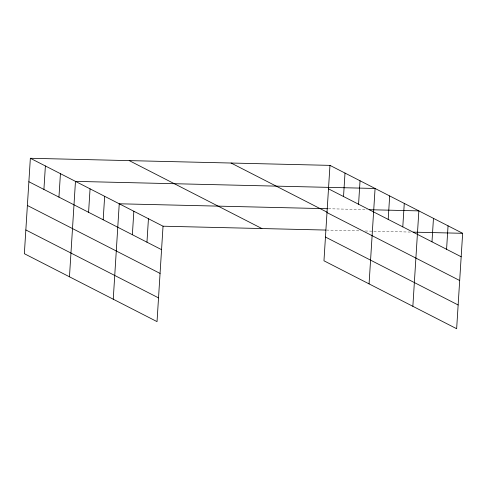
<?xml version="1.0" encoding="UTF-8"?>
<svg xmlns="http://www.w3.org/2000/svg" width="487" height="487" viewBox="0 0 487 487"><rect width="100%" height="100%" fill="white"/><g stroke="black" fill="none" stroke-linecap="round" stroke-linejoin="round"><path stroke-width="0.37" stroke-dasharray="2.44 1.83" d="M328.36 208.74L367.149 209.66M326.527 230.077L360.739 230.893M365.299 230.996L410.931 232.08"/><path stroke-width="0.73" d="M30.352 158.275L24.35 253.697L157.033 321.627L163.035 226.205L30.352 158.275L329.967 165.373L462.65 233.303L456.648 328.725L323.965 260.795L329.967 165.373M43.915 189.431L45.388 165.97M58.951 197.132L60.431 173.67M69.464 276.793L75.467 181.371L375.081 188.469L369.073 283.891M88.585 212.302L90.058 188.84M103.177 219.777L104.656 196.316M113.246 299.213L119.248 203.785L327.599 208.722M132.373 234.722L133.846 211.261M146.964 242.191L148.444 218.73M343.53 196.529L345.003 173.074M358.566 204.23L360.039 180.768M388.2 219.4L389.673 195.944M402.792 226.875L404.271 203.414M412.86 306.311L418.863 210.889L369.426 209.714M431.981 241.82L433.46 218.359M446.579 249.289L448.052 225.834M163.035 226.205L325.766 230.059M413.213 232.135L462.65 233.303M328.494 188.834L461.177 256.765M231.094 163.029L327.288 212.283M326.996 212.582L459.679 280.512M325.456 237.047L458.139 304.978M129.225 160.613L261.909 228.549M28.879 181.73L161.562 249.667M27.382 205.477L160.065 273.414M25.841 229.949L158.525 297.88"/></g></svg>
